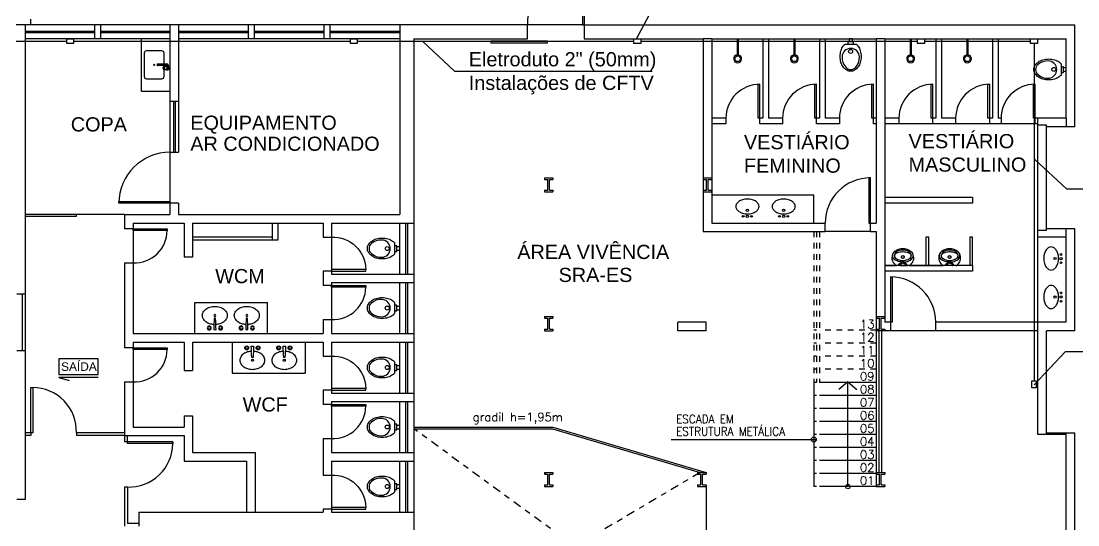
# Model space of a CAD drawing. Header units: millimetres. Extents: x -8 to 5830, y -596 to 3598.
# Drawn here: x 1251.23 to 1269.85, y 2384.52 to 2393.41 of the extents above; entities that cross this region are included whole.
import ezdxf

# ---------------------------------------------------------------- set-up
doc = ezdxf.new("R2010")
doc.units = ezdxf.units.MM
doc.linetypes.add('CONTINU', pattern=[0])
doc.linetypes.add('DASHDOT', pattern=[1, 0.5, -0.25, 0, -0.25])
doc.layers.get('0').update_dxf_attribs({"color": 9})
doc.layers.add('ARQUITETURA', color=7, linetype='Continuous')
doc.layers.add('INSTALAÇÕES', color=7, linetype='Continuous')
doc.styles.add('80X50', font='romans.shx')
doc.styles.get("Standard").update_dxf_attribs({"font": 'arial.ttf'})

# ---------------------------------------------------------------- blocks, each defined once
blk = doc.blocks.new('P60')
at = {"color": 252}
blk.add_lwpolyline([(-0.6, 0.06), (0, 0.06), (0, 0.03), (-0.6, 0.03)], close=True, dxfattribs=at)
at = {"color": 8}
blk.add_arc((-0.029, 0.06), 0.571, 87.1025, 180, dxfattribs=at)
blk = doc.blocks.new('Vaso')
for points in [[(0.03, -0.05), (0.03, 0), (-0.03, 0), (-0.03, -0.05)], [(0.05, -0.09), (0.05, -0.05), (-0.05, -0.05), (-0.05, -0.09)]]:
    blk.add_lwpolyline(points)
for points in [[(0.183, -0.31, -0.071776), (0.168, -0.413, -0.083144), (0.129, -0.494, -0.106699), (0.065, -0.552, -0.132564), (-0.002, -0.57, -0.132564), (-0.069, -0.552, -0.106699), (-0.133, -0.494, -0.083144), (-0.172, -0.413, -0.071776), (-0.187, -0.31, -0.071776), (-0.172, -0.207, -0.083144), (-0.133, -0.126, -0.060171), (-0.1, -0.09), (0.096, -0.09, -0.060171), (0.129, -0.126, -0.083144), (0.168, -0.207, -0.071776)], [(-0.088, -0.497, 0.2474), (0, -0.541, 0.2474), (0.088, -0.497, 0.197858), (0.152, -0.318, 0.418329), (0, -0.168, 0.418329), (-0.152, -0.318, 0.197858)]]:
    blk.add_lwpolyline(points, format="xyb", close=True)
blk.add_circle((-0.002, -0.22), 0.0352)
blk = doc.blocks.new('PIA')
for p, q in [((0, 0.245), (0.044, 0.245)), ((0.01, 0.23), (0.01, 0.06)), ((0.01, 0.215), (0.031, 0.215)), ((0.03, 0.175), (0.01, 0.175))]:
    blk.add_line(p, q)
blk.add_lwpolyline([(-0.01, 0.23), (-0.01, 0.06)])
for points in [[(0.08, 0.173), (0.08, 0.21, 0.133256), (0.078, 0.217, 0.106756), (0.073, 0.223, 0.082828), (0.065, 0.227, 0.071352), (0.055, 0.228, 0.071352), (0.045, 0.227, 0.082828), (0.037, 0.223, 0.106756), (0.032, 0.217, 0.133256), (0.03, 0.21), (0.03, 0.173)], [(-0.01, 0.175), (-0.205, 0.175, 0.414214), (-0.245, 0.135), (-0.245, -0.135, 0.414214), (-0.205, -0.175), (0.205, -0.175, 0.414214), (0.245, -0.135), (0.245, 0.135, 0.414214), (0.205, 0.175), (0.08, 0.175)]]:
    blk.add_lwpolyline(points, format="xyb")
blk.add_lwpolyline([(0.03, 0.173, 0.133256), (0.032, 0.166, 0.106756), (0.037, 0.16, 0.082828), (0.045, 0.157, 0.071352), (0.055, 0.155, 0.071352), (0.065, 0.157, 0.082828), (0.073, 0.16, 0.106756), (0.078, 0.166, 0.133256), (0.08, 0.173, 0.133256), (0.078, 0.179, 0.106756), (0.073, 0.185, 0.082828), (0.065, 0.189, 0.071352), (0.055, 0.19, 0.071352), (0.045, 0.189, 0.082828), (0.037, 0.185, 0.106756), (0.032, 0.179, 0.133256)], format="xyb", close=True)
at = {"color": 8}
for points in [[(0.046, 0.245, 0.263265), (0.037, 0.23), (0.037, 0.223)], [(0.073, 0.223), (0.073, 0.23, 0.546464), (0.048, 0.246, 0.546464)]]:
    blk.add_lwpolyline(points, format="xyb", dxfattribs=at)
blk.add_lwpolyline([(0.062, 0.165, 0.133256), (0.062, 0.167, 0.106756), (0.06, 0.169, 0.082828), (0.058, 0.17, 0.071352), (0.055, 0.171, 0.071352), (0.052, 0.17, 0.082828), (0.05, 0.169, 0.106756), (0.048, 0.167, 0.133256), (0.047, 0.165, 0.133256), (0.048, 0.163, 0.106756), (0.05, 0.162, 0.082828), (0.052, 0.16, 0.071352), (0.055, 0.16, 0.071352), (0.058, 0.16, 0.082828), (0.06, 0.162, 0.106756), (0.062, 0.163, 0.133256)], format="xyb", close=True, dxfattribs=at)
blk.add_circle((0, 0), 0.01)
for centre, radius, start, end in [((0, 0.23), 0.015, 311.8103, 228.1897), ((0, 0.23), 0.01, 0.0002, 180.0002), ((0.044, 0.255), 0.01, 270, 294.62), ((0, 0.06), 0.01, 180.0001, 0.0001)]:
    blk.add_arc(centre, radius, start, end)
for centre, radius, start, end in [((0.055, 0.23), 0.035, 315.5847, 154.6231), ((0.055, 0.23), 0.035, 205.3769, 224.4153), ((0, 0.06), 0.0125, 143.1301, 36.8699)]:
    blk.add_arc(centre, radius, start, end, dxfattribs=at)
blk = doc.blocks.new('Cuba')
blk.add_lwpolyline([(0.001, 0.05), (-0.007, 0.05, -0.389688), (-0.009, 0.052, -0.017234), (-0.019, 0.248, -0.418769), (-0.017, 0.25), (0.001, 0.25), (0.019, 0.25, -0.418769), (0.021, 0.248, -0.017234), (0.011, 0.052, -0.389688), (0.009, 0.05)], format="xyb", close=True)
blk.add_lwpolyline([(-0.016, 0.16, 0.059592), (-0.087, 0.147, 0.084248), (-0.156, 0.113, 0.106469), (-0.205, 0.058, 0.130159), (-0.22, 0, 0.130159), (-0.205, -0.058, 0.106469), (-0.156, -0.113, 0.084248), (-0.087, -0.147, 0.073281), (0, -0.16, 0.073281), (0.087, -0.147, 0.084248), (0.156, -0.113, 0.106469), (0.205, -0.058, 0.130159), (0.22, 0, 0.130159), (0.205, 0.058, 0.106469), (0.156, 0.113, 0.084248), (0.087, 0.147, 0.058268), (0.018, 0.159, 0.073281)], format="xyb")
for centre, radius in [((-0.099, 0.22), 0.035), ((0.101, 0.22), 0.035), ((0, 0), 0.0175)]:
    blk.add_circle(centre, radius)
at = {"color": 8}
for centre, radius in [((-0.099, 0.22), 0.025), ((-0.099, 0.22), 0.024), ((0.101, 0.22), 0.025), ((0.101, 0.22), 0.024)]:
    blk.add_circle(centre, radius, dxfattribs=at)
blk = doc.blocks.new('Chuveiro')
at = {"lineweight": -2}
for p, q in [((-0.28, 0), (-0.301, 0)), ((0, 0), (-0.28, 0)), ((-0.28, -0.02), (-0.301, -0.02)), ((0, -0.02), (-0.28, -0.02))]:
    blk.add_line(p, q, dxfattribs=at)
at = {"color": 8, "lineweight": -2}
blk.add_circle((-0.35, -0.01), 0.05, dxfattribs=at)
at = {"lineweight": -2}
blk.add_arc((-0.35, -0.01), 0.07, 8.2132, 351.7868, dxfattribs=at)
blk = doc.blocks.new('MIC')
for p, q in [((0, 0), (0, 0.111)), ((0.294, 0.002), (0.294, 0)), ((0, -0.112), (0, 0)), ((0.294, 0), (0.294, -0.002))]:
    blk.add_line(p, q)
for points in [[(0, 0.053, -0.473116), (0.005, 0.056), (0.025, 0.051, -0.362542), (0.031, 0.043), (0.033, 0.028, 0.564769), (0.039, 0.023)], [(0.002, 0.08), (0.034, 0.057, -0.1805), (0.041, 0.045), (0.043, 0.032, 0.35029), (0.049, 0.026, -0.252034), (0.063, 0.019)], [(0.064, 0.016, -0.100603), (0.082, 0.1, -0.114611), (0.123, 0.161, -0.309836), (0.21, 0.175, -0.309836)], [(0.161, -0.146), (0.165, -0.147, 0.189039), (0.197, -0.145, 0.189014), (0.26, -0.08, 0.116802), (0.275, 0, 0.116802), (0.26, 0.08, 0.189014), (0.197, 0.145, 0.189039), (0.165, 0.147), (0.161, 0.146)], [(0, -0.053, 0.473116), (0.005, -0.056), (0.025, -0.052, 0.362542), (0.031, -0.043), (0.033, -0.029, -0.564769), (0.039, -0.023)], [(0.002, -0.081), (0.034, -0.057, 0.1805), (0.041, -0.046), (0.043, -0.032, -0.35029), (0.049, -0.026, 0.252034), (0.063, -0.02)], [(0.064, -0.016, 0.100603), (0.082, -0.1, 0.114611), (0.123, -0.161, 0.309836), (0.21, -0.175, 0.309836)]]:
    blk.add_lwpolyline(points, format="xyb")
blk.add_lwpolyline([(0.247, 0), (0.247, -0.008, -0.102017), (0.231, -0.09, -0.100634), (0.2, -0.137, -0.31043), (0.159, -0.144, -0.029837), (0.153, -0.143, -0.193887), (0.101, -0.08, -0.096635), (0.085, 0, -0.096635), (0.101, 0.08, -0.193887), (0.153, 0.142, -0.029837), (0.159, 0.144, -0.31043), (0.2, 0.137, -0.100634), (0.231, 0.09, -0.102017), (0.247, 0.008)], format="xyb", close=True)
blk.add_circle((0.046, 0), 0.0075)
at = {"linetype": 'DASHDOT'}
blk.add_circle((0.152, 0), 0.024, dxfattribs=at)
for centre, radius, start, end in [((0.138, 0.032), 0.161, 69.9635, 146.7254), ((0.014, 0.111), 0.0142, 142.0649, 179.055), ((0.046, 0), 0.024, 251.9674, 108.0326), ((0.139, 0.048), 0.146, 35.2589, 68.1534), ((0.035, -0.011), 0.264, 26.2626, 32.6613), ((-0.029, -0.043), 0.336, 21.0674, 26.2626), ((0.16, 0.03), 0.134, 1.8451, 21.0674), ((-0.722, 0.002), 1.016, 360, 1.8451), ((0.014, -0.111), 0.0142, 180.945, 217.9351), ((0.138, -0.032), 0.161, 213.2746, 290.0365), ((0.139, -0.048), 0.146, 291.8466, 324.7411), ((0.035, 0.011), 0.264, 327.3387, 333.7374), ((-0.029, 0.043), 0.336, 333.7374, 338.9326), ((0.16, -0.03), 0.134, 338.9326, 358.1549), ((-0.722, -0.002), 1.016, 358.1549, 360)]:
    blk.add_arc(centre, radius, start, end)

msp = doc.modelspace()

# ---------------------------------------------------------------- linework, layer by layer
at = {"linetype": 'DASHDOT', "ltscale": 0.03}
msp.add_line((1251.4, 2393.348), (1251.4, 2398.948), dxfattribs=at)
for p, q in [((1261.15, 2394.348), (1261.15, 2393.098)), ((1260.15, 2393.348), (1199.9, 2393.348)), ((1251.3, 2393.348), (1251.3, 2384.971)), ((1253.85, 2393.348), (1253.85, 2391.998)), ((1254, 2393.348), (1254, 2391.998)), ((1257.9, 2393.348), (1257.9, 2389.998)), ((1260.15, 2393.098), (1260.15, 2393.348)), ((1269.8, 2391.548), (1269.8, 2393.348)), ((1251.3, 2393.238), (1252.525, 2393.238)), ((1252.525, 2393.208), (1251.3, 2393.208)), ((1252.625, 2393.238), (1253.85, 2393.238)), ((1253.85, 2393.208), (1252.625, 2393.208)), ((1254, 2393.238), (1255.233, 2393.238)), ((1255.233, 2393.208), (1254, 2393.208)), ((1255.333, 2393.238), (1256.567, 2393.238)), ((1256.567, 2393.208), (1255.333, 2393.208)), ((1256.667, 2393.238), (1257.9, 2393.238)), ((1257.9, 2393.208), (1256.667, 2393.208)), ((1253.85, 2393.098), (1251.3, 2393.098)), ((1253.35, 2392.172), (1253.35, 2393.098)), ((1257.9, 2393.098), (1254, 2393.098)), ((1258.15, 2393.098), (1260.15, 2393.098)), ((1258.15, 2393.098), (1258.15, 2382.448)), ((1261.15, 2393.098), (1263.25, 2393.098)), ((1263.25, 2393.098), (1263.25, 2389.698)), ((1263.4, 2393.098), (1266.3, 2393.098)), ((1263.4, 2393.098), (1263.4, 2389.848)), ((1264.3, 2393.098), (1264.3, 2391.698)), ((1264.4, 2393.098), (1264.4, 2391.698)), ((1265.3, 2393.098), (1265.3, 2391.698)), ((1265.4, 2393.098), (1265.4, 2391.698)), ((1266.3, 2393.098), (1266.3, 2389.848)), ((1266.45, 2393.098), (1269.65, 2393.098)), ((1266.45, 2393.098), (1266.45, 2388.098)), ((1267.35, 2393.098), (1267.35, 2391.698)), ((1267.45, 2393.098), (1267.45, 2391.698)), ((1268.35, 2393.098), (1268.35, 2391.698)), ((1268.45, 2393.098), (1268.45, 2391.698)), ((1269.65, 2391.698), (1269.65, 2393.098)), ((1264.25, 2391.598), (1264.25, 2392.298)), ((1265.25, 2391.598), (1265.25, 2392.298)), ((1266.25, 2391.598), (1266.25, 2392.298)), ((1267.3, 2391.598), (1267.3, 2392.298)), ((1268.3, 2391.598), (1268.3, 2392.298)), ((1269.1, 2391.598), (1269.1, 2392.298)), ((1253.85, 2392.172), (1253.35, 2392.172)), ((1253.85, 2391.998), (1254, 2391.998)), ((1263.65, 2391.698), (1263.4, 2391.698)), ((1263.65, 2391.698), (1263.65, 2391.598)), ((1264.3, 2391.698), (1264.22, 2391.698)), ((1264.65, 2391.698), (1264.4, 2391.698)), ((1264.65, 2391.698), (1264.65, 2391.598)), ((1265.3, 2391.698), (1265.22, 2391.698)), ((1265.65, 2391.698), (1265.4, 2391.698)), ((1265.65, 2391.698), (1265.65, 2391.598)), ((1266.3, 2391.698), (1266.22, 2391.698)), ((1266.7, 2391.698), (1266.45, 2391.698)), ((1266.7, 2391.698), (1266.7, 2391.598)), ((1267.35, 2391.698), (1267.27, 2391.698)), ((1267.7, 2391.698), (1267.45, 2391.698)), ((1267.7, 2391.698), (1267.7, 2391.598)), ((1268.35, 2391.698), (1268.27, 2391.698)), ((1268.5, 2391.698), (1268.45, 2391.698)), ((1268.5, 2391.698), (1268.5, 2391.598)), ((1269.65, 2391.698), (1269.07, 2391.698)), ((1269.15, 2389.598), (1269.15, 2391.698)), ((1263.65, 2391.598), (1263.4, 2391.598)), ((1264.65, 2391.598), (1264.25, 2391.598)), ((1265.65, 2391.598), (1265.25, 2391.598)), ((1266.3, 2391.598), (1266.25, 2391.598)), ((1266.7, 2391.598), (1266.45, 2391.598)), ((1267.7, 2391.598), (1267.3, 2391.598)), ((1268.5, 2391.598), (1268.3, 2391.598)), ((1269.15, 2391.598), (1269.1, 2391.598)), ((1269.3, 2391.578), (1269.15, 2391.578)), ((1269.8, 2391.548), (1269.3, 2391.548)), ((1269.3, 2389.748), (1269.3, 2391.548)), ((1253.85, 2391.098), (1253.85, 2389.998)), ((1260.45, 2390.648), (1260.45, 2390.618)), ((1260.45, 2390.648), (1260.6, 2390.648)), ((1260.45, 2390.618), (1260.51, 2390.618)), ((1260.54, 2390.618), (1260.6, 2390.618)), ((1260.6, 2390.648), (1260.6, 2390.618)), ((1263.25, 2390.648), (1263.4, 2390.648)), ((1263.25, 2390.618), (1263.31, 2390.618)), ((1263.34, 2390.618), (1263.4, 2390.618)), ((1266.2, 2389.698), (1266.2, 2390.648)), ((1260.45, 2390.428), (1260.45, 2390.398)), ((1260.45, 2390.428), (1260.51, 2390.428)), ((1260.45, 2390.398), (1260.6, 2390.398)), ((1260.54, 2390.428), (1260.6, 2390.428)), ((1260.6, 2390.428), (1260.6, 2390.398)), ((1263.25, 2390.428), (1263.31, 2390.428)), ((1263.25, 2390.398), (1263.4, 2390.398)), ((1263.34, 2390.428), (1263.4, 2390.428)), ((1254, 2390.198), (1254, 2389.998)), ((1263.4, 2390.348), (1265.2, 2390.348)), ((1268, 2390.298), (1266.45, 2390.298)), ((1268, 2390.198), (1266.45, 2390.198)), ((1268, 2390.298), (1268, 2390.198)), ((1253.05, 2389.998), (1253.85, 2389.998)), ((1253.05, 2389.998), (1253.05, 2389.748)), ((1254, 2389.998), (1257.9, 2389.998)), ((1253.2, 2389.848), (1254.1, 2389.848)), ((1253.2, 2389.848), (1253.2, 2387.898)), ((1254.1, 2389.848), (1254.1, 2389.248)), ((1254.25, 2389.848), (1254.25, 2389.248)), ((1254.25, 2389.848), (1256.55, 2389.848)), ((1255.65, 2389.848), (1255.65, 2389.548)), ((1255.75, 2389.848), (1255.75, 2389.548)), ((1256.55, 2389.848), (1256.55, 2389.598)), ((1256.7, 2389.848), (1258.15, 2389.848)), ((1256.7, 2389.848), (1256.7, 2388.948)), ((1257.9, 2388.948), (1257.9, 2389.848)), ((1258.01, 2388.948), (1258.01, 2389.848)), ((1258.04, 2389.848), (1258.04, 2388.948)), ((1263.4, 2389.848), (1265.4, 2389.848)), ((1265.4, 2389.698), (1265.4, 2389.848)), ((1253.2, 2389.748), (1253.05, 2389.748)), ((1263.25, 2389.698), (1265.4, 2389.698)), ((1266.2, 2389.698), (1266.3, 2389.698)), ((1266.3, 2389.698), (1266.3, 2387.948)), ((1269.3, 2389.718), (1269.15, 2389.718)), ((1269.8, 2389.748), (1269.3, 2389.748)), ((1269.8, 2387.948), (1269.8, 2389.748)), ((1255.65, 2389.598), (1254.25, 2389.598)), ((1255.75, 2389.548), (1254.25, 2389.548)), ((1256.55, 2389.598), (1256.7, 2389.598)), ((1269.65, 2389.598), (1269.15, 2389.598)), ((1269.65, 2388.098), (1269.65, 2389.598)), ((1254.25, 2389.248), (1254.1, 2389.248)), ((1253.05, 2389.148), (1253.2, 2389.148)), ((1253.05, 2389.148), (1253.05, 2387.648)), ((1268, 2389.098), (1266.45, 2389.098)), ((1268, 2389.098), (1268, 2388.998)), ((1256.7, 2388.998), (1256.55, 2388.998)), ((1256.55, 2388.998), (1256.55, 2388.748)), ((1256.7, 2388.948), (1258.15, 2388.948)), ((1268, 2388.998), (1266.45, 2388.998)), ((1266.55, 2388.898), (1266.55, 2387.948)), ((1256.7, 2388.748), (1256.55, 2388.748)), ((1256.7, 2388.798), (1258.15, 2388.798)), ((1256.7, 2388.798), (1256.7, 2387.898)), ((1257.9, 2387.898), (1257.9, 2388.798)), ((1258.01, 2387.898), (1258.01, 2388.798)), ((1258.04, 2388.798), (1258.04, 2387.898)), ((1251.15, 2388.598), (1251.3, 2388.598)), ((1251.25, 2387.598), (1251.25, 2388.598)), ((1254.287, 2388.448), (1255.57, 2388.448)), ((1254.287, 2387.898), (1254.287, 2388.448)), ((1255.57, 2387.898), (1255.57, 2388.448)), ((1256.55, 2388.148), (1256.7, 2388.148)), ((1256.55, 2388.148), (1256.55, 2387.898)), ((1260.45, 2388.198), (1260.45, 2388.168)), ((1260.45, 2388.198), (1260.6, 2388.198)), ((1260.45, 2388.168), (1260.51, 2388.168)), ((1260.54, 2388.168), (1260.6, 2388.168)), ((1260.6, 2388.198), (1260.6, 2388.168)), ((1266.3, 2388.198), (1266.45, 2388.198)), ((1266.3, 2388.168), (1266.36, 2388.168)), ((1266.39, 2388.168), (1266.45, 2388.168)), ((1260.45, 2387.978), (1260.45, 2387.948)), ((1260.45, 2387.978), (1260.51, 2387.978)), ((1260.45, 2387.948), (1260.6, 2387.948)), ((1260.54, 2387.978), (1260.6, 2387.978)), ((1260.6, 2387.978), (1260.6, 2387.948)), ((1263.3, 2388.098), (1262.8, 2388.098)), ((1262.8, 2387.948), (1262.8, 2388.098)), ((1263.3, 2387.948), (1262.8, 2387.948)), ((1263.3, 2387.948), (1263.3, 2388.098)), ((1266.3, 2387.978), (1266.36, 2387.978)), ((1266.55, 2387.948), (1266.3, 2387.948)), ((1266.39, 2387.978), (1266.45, 2387.978)), ((1266.58, 2388.098), (1266.45, 2388.098)), ((1266.45, 2387.978), (1266.45, 2387.948)), ((1269.65, 2388.098), (1267.35, 2388.098)), ((1267.35, 2387.948), (1267.35, 2388.098)), ((1269.15, 2387.948), (1267.35, 2387.948)), ((1269.15, 2386.118), (1269.15, 2387.948)), ((1269.8, 2387.948), (1269.3, 2387.948)), ((1269.3, 2386.118), (1269.3, 2387.948)), ((1253.2, 2387.898), (1256.55, 2387.898)), ((1253.2, 2387.748), (1254.1, 2387.748)), ((1253.2, 2387.748), (1253.2, 2386.248)), ((1254.1, 2387.748), (1254.1, 2387.248)), ((1254.25, 2387.748), (1254.25, 2387.248)), ((1254.25, 2387.748), (1256.55, 2387.748)), ((1254.949, 2387.748), (1254.949, 2387.198)), ((1256.231, 2387.748), (1256.231, 2387.198)), ((1256.55, 2387.748), (1256.55, 2387.498)), ((1256.7, 2387.898), (1258.15, 2387.898)), ((1256.7, 2387.748), (1258.15, 2387.748)), ((1256.7, 2387.748), (1256.7, 2386.848)), ((1257.9, 2386.848), (1257.9, 2387.748)), ((1258.01, 2386.848), (1258.01, 2387.748)), ((1258.04, 2387.748), (1258.04, 2386.848)), ((1251.15, 2387.598), (1251.3, 2387.598)), ((1253.2, 2387.648), (1253.05, 2387.648)), ((1256.55, 2387.498), (1256.7, 2387.498)), ((1254.1, 2387.248), (1254.25, 2387.248)), ((1254.949, 2387.198), (1256.231, 2387.198)), ((1253.05, 2387.048), (1253.2, 2387.048)), ((1253.05, 2387.048), (1253.05, 2385.99)), ((1265.8, 2387.049), (1265.642, 2386.914)), ((1265.8, 2385.198), (1265.8, 2387.049)), ((1265.8, 2387.049), (1265.957, 2386.914)), ((1256.7, 2386.898), (1256.55, 2386.898)), ((1256.55, 2386.898), (1256.55, 2386.648)), ((1256.7, 2386.848), (1258.15, 2386.848)), ((1256.7, 2386.648), (1256.55, 2386.648)), ((1256.7, 2386.698), (1258.15, 2386.698)), ((1256.7, 2386.698), (1256.7, 2385.798)), ((1257.9, 2385.798), (1257.9, 2386.698)), ((1258.01, 2385.798), (1258.01, 2386.698)), ((1258.04, 2386.698), (1258.04, 2385.798)), ((1254.1, 2386.448), (1254.1, 2386.248)), ((1254.1, 2386.448), (1254.25, 2386.448)), ((1254.25, 2386.448), (1254.25, 2385.798)), ((1253.05, 2386.098), (1254.1, 2386.098)), ((1253.2, 2386.248), (1254.1, 2386.248)), ((1254.1, 2386.098), (1254.1, 2385.648)), ((1269.65, 2386.118), (1269.15, 2386.118)), ((1269.3, 2386.148), (1269.8, 2386.148)), ((1269.65, 2384.348), (1269.65, 2386.148)), ((1269.8, 2384.348), (1269.8, 2386.148)), ((1253.9, 2385.99), (1253.05, 2385.99)), ((1256.55, 2386.048), (1256.7, 2386.048)), ((1256.55, 2386.048), (1256.55, 2385.398)), ((1254.25, 2385.798), (1255.35, 2385.798)), ((1255.35, 2385.798), (1255.35, 2384.748)), ((1256.7, 2385.798), (1258.15, 2385.798)), ((1254.1, 2385.648), (1255.2, 2385.648)), ((1255.2, 2385.648), (1255.2, 2384.748)), ((1256.7, 2385.648), (1258.15, 2385.648)), ((1256.7, 2385.648), (1256.7, 2384.748)), ((1257.9, 2384.748), (1257.9, 2385.648)), ((1258.01, 2384.748), (1258.01, 2385.648)), ((1258.04, 2385.648), (1258.04, 2384.748)), ((1256.55, 2385.398), (1256.7, 2385.398)), ((1260.45, 2385.448), (1260.45, 2385.418)), ((1260.45, 2385.448), (1260.6, 2385.448)), ((1260.45, 2385.418), (1260.51, 2385.418)), ((1260.54, 2385.418), (1260.6, 2385.418)), ((1260.6, 2385.448), (1260.6, 2385.418)), ((1263.15, 2385.448), (1263.15, 2385.418)), ((1263.15, 2385.448), (1263.3, 2385.448)), ((1263.15, 2385.418), (1263.21, 2385.418)), ((1263.24, 2385.418), (1263.3, 2385.418)), ((1263.3, 2385.448), (1263.3, 2385.418)), ((1266.3, 2385.448), (1266.3, 2385.418)), ((1266.3, 2385.448), (1266.45, 2385.448)), ((1266.3, 2385.418), (1266.36, 2385.418)), ((1266.39, 2385.418), (1266.45, 2385.418)), ((1266.45, 2385.448), (1266.45, 2385.418)), ((1253.1, 2385.19), (1253.05, 2385.19)), ((1253.05, 2385.19), (1253.05, 2384.498)), ((1253.1, 2385.19), (1253.1, 2384.548)), ((1260.45, 2385.228), (1260.45, 2385.198)), ((1260.45, 2385.228), (1260.51, 2385.228)), ((1260.45, 2385.198), (1260.6, 2385.198)), ((1260.54, 2385.228), (1260.6, 2385.228)), ((1260.6, 2385.228), (1260.6, 2385.198)), ((1263.15, 2385.228), (1263.15, 2385.198)), ((1263.15, 2385.228), (1263.21, 2385.228)), ((1263.15, 2385.198), (1263.3, 2385.198)), ((1263.24, 2385.228), (1263.3, 2385.228)), ((1263.3, 2385.228), (1263.3, 2385.198)), ((1266.3, 2385.228), (1266.3, 2385.198)), ((1266.3, 2385.228), (1266.36, 2385.228)), ((1266.3, 2385.198), (1266.45, 2385.198)), ((1266.39, 2385.228), (1266.45, 2385.228)), ((1266.45, 2385.228), (1266.45, 2385.198)), ((1251.3, 2384.971), (1251.15, 2384.971)), ((1256.7, 2384.798), (1256.55, 2384.798)), ((1256.55, 2384.798), (1256.55, 2384.748)), ((1253.3, 2384.748), (1256.55, 2384.748)), ((1253.3, 2384.748), (1253.3, 2384.498)), ((1256.7, 2384.748), (1258.15, 2384.748)), ((1253.3, 2384.548), (1253.1, 2384.548))]:
    msp.add_line(p, q)
at = {"linetype": 'CONTINU', "lineweight": -2}
for p, q in [((1261.15, 2393.348), (1260.15, 2393.348)), ((1263.4, 2393.098), (1263.25, 2393.098)), ((1266.45, 2393.098), (1266.3, 2393.098)), ((1253.85, 2391.998), (1253.85, 2391.098)), ((1253.91, 2391.998), (1253.91, 2391.098)), ((1253.94, 2391.998), (1253.94, 2391.098)), ((1254, 2391.998), (1254, 2391.098)), ((1269.65, 2391.698), (1269.65, 2391.548)), ((1267.3, 2391.598), (1266.7, 2391.598)), ((1268.3, 2391.598), (1267.7, 2391.598)), ((1269.1, 2391.598), (1268.5, 2391.598)), ((1269.3, 2391.548), (1269.3, 2391.578)), ((1253.85, 2391.098), (1254, 2391.098)), ((1260.51, 2390.428), (1260.51, 2390.618)), ((1260.54, 2390.428), (1260.54, 2390.618)), ((1263.31, 2390.428), (1263.31, 2390.618)), ((1263.34, 2390.428), (1263.34, 2390.618)), ((1265.2, 2389.848), (1265.2, 2390.348)), ((1266.2, 2389.698), (1265.4, 2389.698)), ((1269.3, 2389.718), (1269.3, 2389.748)), ((1269.65, 2389.598), (1269.65, 2389.748)), ((1267.225, 2389.598), (1267.175, 2389.598)), ((1267.175, 2389.598), (1267.175, 2389.098)), ((1267.225, 2389.098), (1267.225, 2389.598)), ((1268, 2389.598), (1267.95, 2389.598)), ((1267.95, 2389.598), (1267.95, 2389.098)), ((1268, 2389.098), (1268, 2389.598)), ((1269.15, 2387.948), (1269.15, 2389.598)), ((1260.51, 2387.978), (1260.51, 2388.168)), ((1260.54, 2387.978), (1260.54, 2388.168)), ((1266.36, 2387.978), (1266.36, 2388.168)), ((1266.39, 2387.978), (1266.39, 2388.168)), ((1265.25, 2387.958), (1265.2, 2387.958)), ((1266.3, 2387.948), (1266.3, 2385.198)), ((1266.35, 2385.448), (1266.35, 2387.948)), ((1266.4, 2385.448), (1266.4, 2387.948)), ((1267.35, 2387.948), (1266.55, 2387.948)), ((1265.25, 2387.728), (1265.2, 2387.728)), ((1265.25, 2387.498), (1265.2, 2387.498)), ((1265.25, 2387.268), (1265.2, 2387.268)), ((1265.2, 2387.038), (1265.2, 2385.198)), ((1265.25, 2387.038), (1265.2, 2387.038)), ((1266.3, 2387.038), (1265.3, 2387.038)), ((1265.25, 2386.808), (1265.2, 2386.808)), ((1266.3, 2386.808), (1265.3, 2386.808)), ((1265.25, 2386.578), (1265.2, 2386.578)), ((1266.3, 2386.578), (1265.3, 2386.578)), ((1265.25, 2386.348), (1265.2, 2386.348)), ((1266.3, 2386.348), (1265.3, 2386.348)), ((1251.4, 2386.148), (1251.3, 2386.148)), ((1251.4, 2386.098), (1251.3, 2386.098)), ((1251.4, 2386.148), (1251.4, 2386.098)), ((1253.05, 2386.148), (1252.2, 2386.148)), ((1252.2, 2386.148), (1252.2, 2386.098)), ((1253.05, 2386.098), (1252.2, 2386.098)), ((1258.15, 2386.248), (1260.6, 2386.248)), ((1258.15, 2386.218), (1260.596, 2386.218)), ((1260.596, 2386.218), (1263.194, 2385.448)), ((1260.6, 2386.248), (1263.3, 2385.448)), ((1265.25, 2386.118), (1265.2, 2386.118)), ((1266.3, 2386.118), (1265.3, 2386.118)), ((1262.683, 2386.028), (1265.238, 2386.028)), ((1265.25, 2385.888), (1265.2, 2385.888)), ((1266.3, 2385.888), (1265.3, 2385.888)), ((1265.25, 2385.658), (1265.2, 2385.658)), ((1266.3, 2385.658), (1265.3, 2385.658)), ((1260.51, 2385.228), (1260.51, 2385.418)), ((1260.54, 2385.228), (1260.54, 2385.418)), ((1263.21, 2385.228), (1263.21, 2385.418)), ((1263.24, 2385.228), (1263.24, 2385.418)), ((1265.25, 2385.428), (1265.2, 2385.428)), ((1266.3, 2385.428), (1265.3, 2385.428)), ((1266.36, 2385.228), (1266.36, 2385.418)), ((1266.39, 2385.228), (1266.39, 2385.418)), ((1263.3, 2385.198), (1263.3, 2382.448)), ((1265.25, 2385.198), (1265.2, 2385.198)), ((1266.3, 2385.198), (1265.3, 2385.198))]:
    msp.add_line(p, q, dxfattribs=at)
at = {"color": 4}
for p, q in [((1247.15, 2393.059), (1252.03, 2393.059)), ((1252.15, 2393.059), (1257.03, 2393.059)), ((1257.15, 2393.059), (1262.03, 2393.059)), ((1262.15, 2393.059), (1267.03, 2393.059)), ((1267.15, 2393.059), (1269.021, 2393.059)), ((1269.084, 2393.02), (1269.084, 2387.062))]:
    msp.add_line(p, q, dxfattribs=at)
at = {"linetype": 'CONTINU'}
for p, q in [((1267.05, 2391.058), (1267.05, 2391.059)), ((1267.25, 2391.058), (1267.25, 2391.059)), ((1267.45, 2391.058), (1267.45, 2391.059)), ((1267.65, 2391.058), (1267.65, 2391.059)), ((1267.85, 2391.058), (1267.85, 2391.059)), ((1268.05, 2391.058), (1268.05, 2391.059)), ((1268.25, 2391.058), (1268.25, 2391.059)), ((1268.45, 2391.058), (1268.45, 2391.059)), ((1268.65, 2391.058), (1268.65, 2391.059)), ((1253.05, 2389.998), (1251.3, 2389.998)), ((1267.225, 2389.498), (1267.227, 2389.498)), ((1267.225, 2389.298), (1267.227, 2389.298)), ((1266.45, 2389.098), (1266.657, 2389.098)), ((1266.65, 2389.098), (1266.65, 2389.1)), ((1266.717, 2389.098), (1266.851, 2389.098)), ((1266.85, 2389.098), (1266.85, 2389.098)), ((1266.88, 2389.098), (1267.483, 2389.098)), ((1252.584, 2387.121), (1251.89, 2387.121)), ((1251.89, 2387.121), (1252.071, 2387.07))]:
    msp.add_line(p, q, dxfattribs=at)
at = {"linetype": 'DASHDOT', "ltscale": 0.2}
for p, q in [((1265.2, 2389.698), (1265.2, 2387.038)), ((1265.25, 2389.698), (1265.25, 2387.038)), ((1265.3, 2389.698), (1265.3, 2387.038)), ((1266.3, 2387.958), (1265.3, 2387.958)), ((1266.3, 2387.728), (1265.3, 2387.728)), ((1266.3, 2387.498), (1265.3, 2387.498)), ((1266.3, 2387.268), (1265.3, 2387.268))]:
    msp.add_line(p, q, dxfattribs=at)
at = {"linetype": 'DASHDOT', "ltscale": 0.3}
for p, q in [((1263.3, 2382.448), (1258.15, 2386.218)), ((1263.194, 2385.448), (1258.15, 2382.448))]:
    msp.add_line(p, q, dxfattribs=at)
for points in [[(1261.15, 2394.348), (1261.12, 2394.348), (1261.12, 2393.348), (1269.8, 2393.348)], [(1252.525, 2393.098), (1252.525, 2393.348)], [(1252.625, 2393.348), (1252.625, 2393.098)], [(1255.233, 2393.098), (1255.233, 2393.348)], [(1255.333, 2393.348), (1255.333, 2393.098)], [(1256.567, 2393.098), (1256.567, 2393.348)], [(1256.667, 2393.348), (1256.667, 2393.098)], [(1264.22, 2391.698), (1264.22, 2392.298), (1264.25, 2392.298)], [(1265.22, 2391.698), (1265.22, 2392.298), (1265.25, 2392.298)], [(1266.22, 2391.698), (1266.22, 2392.298), (1266.25, 2392.298)], [(1267.27, 2391.698), (1267.27, 2392.298), (1267.3, 2392.298)], [(1268.27, 2391.698), (1268.27, 2392.298), (1268.3, 2392.298)], [(1269.07, 2391.698), (1269.07, 2392.298), (1269.1, 2392.298)], [(1266.2, 2390.648), (1266.17, 2390.648), (1266.17, 2389.848), (1266.3, 2389.848)], [(1254, 2390.198), (1252.95, 2390.198), (1252.95, 2390.228), (1253.85, 2390.228)], [(1266.55, 2388.898), (1266.58, 2388.898), (1266.58, 2388.098)], [(1253.9, 2385.99), (1253.9, 2385.96), (1253.1, 2385.96), (1253.1, 2386.098)]]:
    msp.add_lwpolyline(points)
at = {"linetype": 'CONTINU', "lineweight": -2}
for points in [[(1260.506, 2393.031), (1260.506, 2393.061), (1259.506, 2393.061), (1259.506, 2393.031)], [(1251.3, 2389.968), (1252.2, 2389.968), (1252.2, 2389.998), (1251.3, 2389.998)]]:
    msp.add_lwpolyline(points, close=True, dxfattribs=at)
for points in [[(1264.223, 2390.182, 0.106633), (1264.181, 2390.229, 0.083482), (1264.117, 2390.26, 0.145222), (1263.943, 2390.26, 0.083482), (1263.878, 2390.229, 0.106633), (1263.836, 2390.182, 0.268318), (1263.836, 2390.102, 0.106633), (1263.878, 2390.055, 0.083482), (1263.943, 2390.024, 0.145222), (1264.117, 2390.024, 0.083482), (1264.181, 2390.055, 0.106633), (1264.223, 2390.102, 0.268318), (1264.223, 2390.182)], [(1264.863, 2390.182, 0.106633), (1264.821, 2390.229, 0.083482), (1264.756, 2390.26, 0.145222), (1264.582, 2390.26, 0.083482), (1264.518, 2390.229, 0.106633), (1264.476, 2390.182, 0.268318), (1264.476, 2390.102, 0.106633), (1264.518, 2390.055, 0.083482), (1264.582, 2390.024, 0.145222), (1264.756, 2390.024, 0.083482), (1264.821, 2390.055, 0.106633), (1264.863, 2390.102, 0.268318), (1264.863, 2390.182)], [(1269.343, 2389.418, 0.106633), (1269.296, 2389.376, 0.083482), (1269.265, 2389.311, 0.145222), (1269.265, 2389.137, 0.083482), (1269.296, 2389.073, 0.106633), (1269.343, 2389.03, 0.268318), (1269.423, 2389.03, 0.106633), (1269.47, 2389.073, 0.083482), (1269.501, 2389.137, 0.145222), (1269.501, 2389.311, 0.083482), (1269.47, 2389.376, 0.106633), (1269.423, 2389.418, 0.268318), (1269.343, 2389.418)], [(1269.343, 2388.739, 0.106633), (1269.296, 2388.696, 0.083482), (1269.265, 2388.632, 0.145222), (1269.265, 2388.458, 0.083482), (1269.296, 2388.393, 0.106633), (1269.343, 2388.351, 0.268318), (1269.423, 2388.351, 0.106633), (1269.47, 2388.393, 0.083482), (1269.501, 2388.458, 0.145222), (1269.501, 2388.632, 0.083482), (1269.47, 2388.696, 0.106633), (1269.423, 2388.739, 0.268318), (1269.343, 2388.739)]]:
    msp.add_lwpolyline(points, format="xyb")
at = {"linetype": 'CONTINU'}
msp.add_lwpolyline([(1251.89, 2387.176), (1252.584, 2387.176), (1252.584, 2387.451), (1251.89, 2387.451)], close=True, dxfattribs=at)
msp.add_lwpolyline([(1251.43, 2386.948), (1251.43, 2386.148), (1251.4, 2386.148), (1251.4, 2386.948)], close=True)
for centre, radius in [((1263.954, 2389.968), 0.0155), ((1264.028, 2390.072), 0.0198), ((1264.027, 2389.968), 0.0193), ((1264.101, 2389.968), 0.0155), ((1264.594, 2389.968), 0.0155), ((1264.668, 2390.072), 0.0198), ((1264.667, 2389.968), 0.0193), ((1264.74, 2389.968), 0.0155), ((1269.453, 2389.223), 0.0198), ((1269.556, 2389.222), 0.0193), ((1269.557, 2389.295), 0.0155), ((1269.557, 2389.148), 0.0155), ((1269.453, 2388.543), 0.0198), ((1269.556, 2388.543), 0.0193), ((1269.557, 2388.616), 0.0155), ((1269.557, 2388.469), 0.0155), ((1265.8, 2385.198), 0.0387)]:
    msp.add_circle(centre, radius)
at = {"linetype": 'CONTINU', "lineweight": -2}
msp.add_circle((1265.2, 2386.028), 0.0431, dxfattribs=at)
for centre, radius, start, end in [((1261.15, 2393.348), 1, 90, 180), ((1253.85, 2390.198), 0.9, 90, 180), ((1251.425, 2386.173), 0.775, 358.1408, 89.6698), ((1253.125, 2385.965), 0.775, 268.1408, 359.6698)]:
    msp.add_arc(centre, radius, start, end)
at = {"linetype": 'CONTINU'}
for centre in [(1264.25, 2391.698), (1265.25, 2391.698), (1266.25, 2391.698), (1267.3, 2391.698), (1268.3, 2391.698), (1269.1, 2391.698)]:
    msp.add_arc(centre, 0.6, 90, 180, dxfattribs=at)
at = {"linetype": 'CONTINU', "lineweight": -2}
for centre, start, end in [((1266.2, 2389.848), 90, 180), ((1266.55, 2388.098), 360, 90)]:
    msp.add_arc(centre, 0.8, start, end, dxfattribs=at)
at = {"layer": 'ARQUITETURA', "color": 8}
for points in [[(1262.076, 2393.098), (1262.57, 2394.028), (1266.059, 2394.028)], [(1258.309, 2393.053), (1258.865, 2392.532), (1262.353, 2392.532)], [(1269.097, 2390.972), (1269.653, 2390.451), (1273.142, 2390.451)], [(1269.087, 2386.995), (1269.638, 2387.584), (1273.126, 2387.584)]]:
    msp.add_lwpolyline(points, dxfattribs=at)
at = {"layer": 'INSTALAÇÕES', "color": 4}
for points in [[(1252.03, 2393.098), (1252.15, 2393.098), (1252.15, 2393.02), (1252.03, 2393.02)], [(1257.03, 2393.098), (1257.15, 2393.098), (1257.15, 2393.02), (1257.03, 2393.02)], [(1262.03, 2393.098), (1262.15, 2393.098), (1262.15, 2393.02), (1262.03, 2393.02)], [(1267.03, 2393.098), (1267.15, 2393.098), (1267.15, 2393.02), (1267.03, 2393.02)], [(1269.021, 2393.098), (1269.141, 2393.098), (1269.141, 2393.02), (1269.021, 2393.02)], [(1269.045, 2386.941), (1269.045, 2387.062), (1269.122, 2387.062), (1269.122, 2386.941)]]:
    msp.add_lwpolyline(points, close=True, dxfattribs=at)

# ---------------------------------------------------------------- block references
for name, p, rotation in [('Chuveiro', (1263.847, 2393.098), 90), ('Chuveiro', (1264.847, 2393.098), 90), ('Chuveiro', (1266.897, 2393.098), 90), ('Chuveiro', (1267.897, 2393.098), 90), ('PIA', (1253.571, 2392.642), 270), ('Vaso', (1269.65, 2392.558), 270), ('P60', (1253.2, 2389.778), 180), ('Vaso', (1257.9, 2389.398), 270), ('MIC', (1266.769, 2389.098), 90), ('MIC', (1267.594, 2389.098), 90), ('P60', (1256.7, 2388.778), 180), ('Vaso', (1257.9, 2388.348), 270), ('P60', (1253.2, 2387.678), 180), ('Vaso', (1257.9, 2387.298), 270), ('P60', (1256.7, 2386.678), 180), ('Vaso', (1257.9, 2386.248), 270), ('Vaso', (1257.9, 2385.198), 270)]:
    msp.add_blockref(name, p, dxfattribs=dict(rotation=rotation))
for name, p in [('Vaso', (1265.851, 2393.098)), ('Cuba', (1255.303, 2387.427)), ('Cuba', (1255.866, 2387.427))]:
    msp.add_blockref(name, p)
at = {"xscale": -1}
for p in [(1256.7, 2388.968), (1256.7, 2386.868), (1256.7, 2384.768)]:
    msp.add_blockref('P60', p, dxfattribs=at)
at = {"xscale": -1, "rotation": 180}
for p in [(1254.641, 2388.218), (1255.204, 2388.218)]:
    msp.add_blockref('Cuba', p, dxfattribs=at)

# ---------------------------------------------------------------- texts
for s, p in [('COPA', (1252.102, 2391.466)), ('EQUIPAMENTO', (1254.209, 2391.495)), ('VESTIÁRIO', (1266.87, 2391.17)), ('AR CONDICIONADO', (1254.209, 2391.124)), ('VESTIÁRIO', (1263.968, 2391.152)), ('FEMININO', (1263.968, 2390.738)), ('MASCULINO', (1266.87, 2390.756)), ('ÁREA VIVÊNCIA', (1259.973, 2389.215)), ('SRA-ES', (1260.701, 2388.809)), ('WCM', (1254.648, 2388.788)), ('WCF', (1255.132, 2386.522))]:
    msp.add_text(s, height=0.25).set_placement(p)
at = {"style": '80X50'}
for s, p in [('13', (1266.012, 2387.989)), ('12', (1266.012, 2387.759)), ('11', (1266.012, 2387.529)), ('10', (1266.012, 2387.299)), ('09', (1266.012, 2387.069)), ('08', (1266.012, 2386.839)), ('07', (1266.012, 2386.609)), ('gradil h=1,95m', (1259.187, 2386.351)), ('06', (1266.012, 2386.379)), ('05', (1266.012, 2386.149)), ('04', (1266.012, 2385.919)), ('03', (1266.012, 2385.689)), ('02', (1266.012, 2385.459)), ('01', (1266.012, 2385.229))]:
    msp.add_text(s, height=0.15, dxfattribs=at).set_placement(p)
at = {"text_generation_flag": 6}
msp.add_text('SAÍDA', height=0.15, rotation=180, dxfattribs=at).set_placement((1251.931, 2387.241))
at = {"style": '80X50', "width": 0.9}
for s, p in [('ESCADA EM', (1262.772, 2386.315)), ('ESTRUTURA METÁLICA', (1262.772, 2386.097))]:
    msp.add_text(s, height=0.15, dxfattribs=at).set_placement(p)
at = {"layer": 'INSTALAÇÕES', "color": 7, "insert": (1259.118, 2392.865), "char_height": 0.25, "attachment_point": 1}
msp.add_mtext_dynamic_manual_height_columns('\\A1;Eletroduto 2" (50mm)^JInstalações de CFTV', width=3.9337, gutter_width=12.5, heights=[0.949], dxfattribs=at)

doc.saveas('drawing.dxf')
